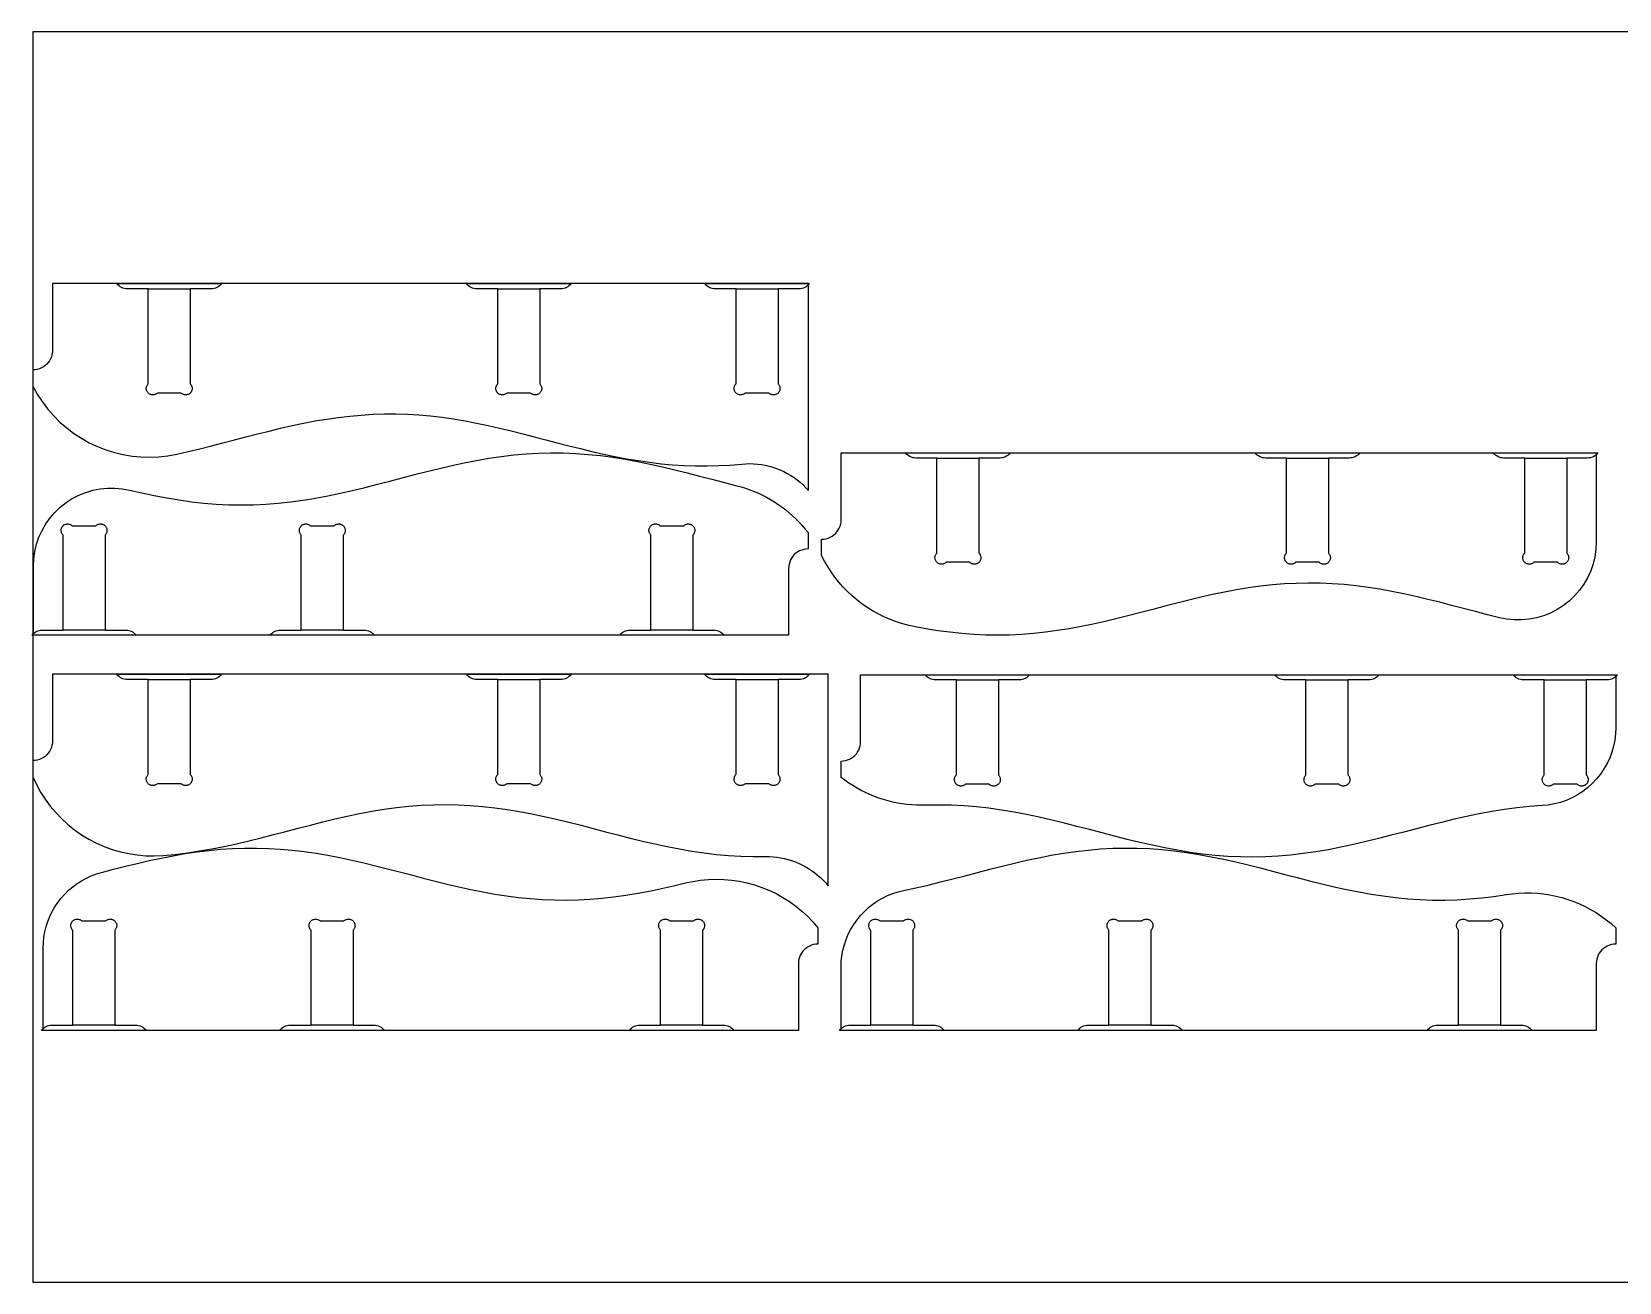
# Model space of a CAD drawing. Header units: inches. Extents: x 0 to 96, y 0 to 48.
# Drawn here: x 0 to 60.9, y 0 to 48 of the extents above; entities that cross this region are included whole.
import ezdxf

# ---------------------------------------------------------------- set-up
doc = ezdxf.new("R2010")
doc.units = ezdxf.units.IN

msp = doc.modelspace()

# ---------------------------------------------------------------- linework, layer by layer
at = {"layer": 'BRACKET_CUT_LINE', "color": 4}
for p, q in [((4.425, 38.132), (6.04, 38.132)), ((17.85, 38.132), (19.465, 38.132)), ((27, 38.132), (28.615, 38.132)), ((34.712, 31.636), (36.327, 31.636)), ((48.137, 31.636), (49.752, 31.636)), ((57.287, 31.636), (58.902, 31.636)), ((2.769, 25.036), (1.154, 25.036)), ((11.919, 25.036), (10.304, 25.036)), ((25.344, 25.036), (23.729, 25.036)), ((4.425, 23.136), (6.04, 23.136)), ((17.85, 23.136), (19.465, 23.136)), ((27, 23.136), (28.615, 23.136)), ((35.461, 23.118), (37.076, 23.118)), ((48.886, 23.118), (50.501, 23.118)), ((58.036, 23.118), (59.651, 23.118)), ((3.143, 9.868), (1.528, 9.868)), ((12.293, 9.868), (10.678, 9.868)), ((25.718, 9.868), (24.103, 9.868)), ((33.786, 9.868), (32.171, 9.868)), ((42.936, 9.868), (41.321, 9.868)), ((56.361, 9.868), (54.746, 9.868))]:
    msp.add_line(p, q, dxfattribs=at)
at = {"layer": 'BRACKET_OUTLINE', "color": 6}
for points in [[(7.24, 38.332), (7.203, 38.288), (7.16, 38.248), (7.114, 38.214), (7.064, 38.185), (7.01, 38.162), (6.955, 38.145), (6.898, 38.135), (6.84, 38.132), (6.04, 38.132), (6.04, 34.486), (6.056, 34.467), (6.071, 34.448), (6.084, 34.427), (6.094, 34.404), (6.102, 34.381), (6.108, 34.358), (6.112, 34.333), (6.113, 34.309), (6.112, 34.284), (6.108, 34.26), (6.102, 34.236), (6.094, 34.213), (6.084, 34.191), (6.071, 34.17), (6.056, 34.15), (6.04, 34.132), (6.022, 34.116), (6.002, 34.101), (5.981, 34.088), (5.959, 34.078), (5.936, 34.07), (5.912, 34.064), (5.888, 34.06), (5.863, 34.059), (5.839, 34.06), (5.814, 34.064), (5.791, 34.07), (5.768, 34.078), (5.745, 34.088), (5.724, 34.101), (5.705, 34.116), (5.686, 34.132), (4.779, 34.132), (4.76, 34.116), (4.741, 34.101), (4.72, 34.088), (4.697, 34.078), (4.674, 34.07), (4.651, 34.064), (4.626, 34.06), (4.602, 34.059), (4.577, 34.06), (4.553, 34.064), (4.529, 34.07), (4.506, 34.078), (4.484, 34.088), (4.463, 34.101), (4.443, 34.116), (4.425, 34.132), (4.409, 34.15), (4.394, 34.17), (4.381, 34.191), (4.371, 34.213), (4.363, 34.236), (4.357, 34.26), (4.353, 34.284), (4.352, 34.309), (4.353, 34.333), (4.357, 34.358), (4.363, 34.381), (4.371, 34.404), (4.381, 34.427), (4.394, 34.448), (4.409, 34.467), (4.425, 34.486), (4.425, 38.132), (3.625, 38.132), (3.567, 38.135), (3.51, 38.145), (3.455, 38.162), (3.401, 38.185), (3.351, 38.214), (3.305, 38.248), (3.262, 38.288), (3.225, 38.332), (7.24, 38.332)], [(20.665, 38.332), (20.628, 38.288), (20.585, 38.248), (20.539, 38.214), (20.489, 38.185), (20.435, 38.162), (20.38, 38.145), (20.323, 38.135), (20.265, 38.132), (19.465, 38.132), (19.465, 34.486), (19.481, 34.467), (19.496, 34.448), (19.509, 34.427), (19.519, 34.404), (19.527, 34.381), (19.533, 34.358), (19.537, 34.333), (19.538, 34.309), (19.537, 34.284), (19.533, 34.26), (19.527, 34.236), (19.519, 34.213), (19.509, 34.191), (19.496, 34.17), (19.481, 34.15), (19.465, 34.132), (19.447, 34.116), (19.427, 34.101), (19.406, 34.088), (19.384, 34.078), (19.361, 34.07), (19.337, 34.064), (19.313, 34.06), (19.288, 34.059), (19.264, 34.06), (19.239, 34.064), (19.216, 34.07), (19.193, 34.078), (19.17, 34.088), (19.149, 34.101), (19.13, 34.116), (19.111, 34.132), (18.204, 34.132), (18.185, 34.116), (18.166, 34.101), (18.145, 34.088), (18.122, 34.078), (18.099, 34.07), (18.076, 34.064), (18.051, 34.06), (18.027, 34.059), (18.002, 34.06), (17.978, 34.064), (17.954, 34.07), (17.931, 34.078), (17.909, 34.088), (17.888, 34.101), (17.868, 34.116), (17.85, 34.132), (17.834, 34.15), (17.819, 34.17), (17.806, 34.191), (17.796, 34.213), (17.788, 34.236), (17.782, 34.26), (17.778, 34.284), (17.777, 34.309), (17.778, 34.333), (17.782, 34.358), (17.788, 34.381), (17.796, 34.404), (17.806, 34.427), (17.819, 34.448), (17.834, 34.467), (17.85, 34.486), (17.85, 38.132), (17.05, 38.132), (16.992, 38.135), (16.935, 38.145), (16.88, 38.162), (16.826, 38.185), (16.776, 38.214), (16.73, 38.248), (16.687, 38.288), (16.65, 38.332), (20.665, 38.332)], [(29.815, 38.332), (29.778, 38.288), (29.735, 38.248), (29.689, 38.214), (29.639, 38.185), (29.585, 38.162), (29.53, 38.145), (29.473, 38.135), (29.415, 38.132), (28.615, 38.132), (28.615, 34.486), (28.631, 34.467), (28.646, 34.448), (28.659, 34.427), (28.669, 34.404), (28.677, 34.381), (28.683, 34.358), (28.687, 34.333), (28.688, 34.309), (28.687, 34.284), (28.683, 34.26), (28.677, 34.236), (28.669, 34.213), (28.659, 34.191), (28.646, 34.17), (28.631, 34.15), (28.615, 34.132), (28.597, 34.116), (28.577, 34.101), (28.556, 34.088), (28.534, 34.078), (28.511, 34.07), (28.487, 34.064), (28.463, 34.06), (28.438, 34.059), (28.414, 34.06), (28.389, 34.064), (28.366, 34.07), (28.343, 34.078), (28.32, 34.088), (28.299, 34.101), (28.28, 34.116), (28.261, 34.132), (27.354, 34.132), (27.335, 34.116), (27.316, 34.101), (27.295, 34.088), (27.272, 34.078), (27.249, 34.07), (27.226, 34.064), (27.201, 34.06), (27.177, 34.059), (27.152, 34.06), (27.128, 34.064), (27.104, 34.07), (27.081, 34.078), (27.059, 34.088), (27.038, 34.101), (27.018, 34.116), (27, 34.132), (26.984, 34.15), (26.969, 34.17), (26.956, 34.191), (26.946, 34.213), (26.938, 34.236), (26.932, 34.26), (26.928, 34.284), (26.927, 34.309), (26.928, 34.333), (26.932, 34.358), (26.938, 34.381), (26.946, 34.404), (26.956, 34.427), (26.969, 34.448), (26.984, 34.467), (27, 34.486), (27, 38.132), (26.2, 38.132), (26.142, 38.135), (26.085, 38.145), (26.03, 38.162), (25.976, 38.185), (25.926, 38.214), (25.88, 38.248), (25.837, 38.288), (25.8, 38.332), (29.815, 38.332)], [(37.527, 31.836), (37.49, 31.792), (37.448, 31.752), (37.401, 31.718), (37.351, 31.689), (37.298, 31.666), (37.242, 31.65), (37.185, 31.64), (37.127, 31.636), (36.327, 31.636), (36.327, 27.99), (36.344, 27.972), (36.359, 27.952), (36.371, 27.931), (36.382, 27.909), (36.39, 27.886), (36.396, 27.862), (36.399, 27.837), (36.401, 27.813), (36.399, 27.788), (36.396, 27.764), (36.39, 27.74), (36.382, 27.717), (36.371, 27.695), (36.359, 27.674), (36.344, 27.654), (36.327, 27.636), (36.309, 27.62), (36.29, 27.605), (36.269, 27.592), (36.246, 27.582), (36.223, 27.574), (36.199, 27.568), (36.175, 27.564), (36.151, 27.563), (36.126, 27.564), (36.102, 27.568), (36.078, 27.574), (36.055, 27.582), (36.033, 27.592), (36.012, 27.605), (35.992, 27.62), (35.974, 27.636), (35.066, 27.636), (35.048, 27.62), (35.028, 27.605), (35.007, 27.592), (34.985, 27.582), (34.962, 27.574), (34.938, 27.568), (34.914, 27.564), (34.889, 27.563), (34.865, 27.564), (34.84, 27.568), (34.817, 27.574), (34.794, 27.582), (34.771, 27.592), (34.75, 27.605), (34.731, 27.62), (34.712, 27.636), (34.696, 27.654), (34.681, 27.674), (34.669, 27.695), (34.658, 27.717), (34.65, 27.74), (34.644, 27.764), (34.64, 27.788), (34.639, 27.813), (34.64, 27.837), (34.644, 27.862), (34.65, 27.886), (34.658, 27.909), (34.669, 27.931), (34.681, 27.952), (34.696, 27.972), (34.712, 27.99), (34.712, 31.636), (33.912, 31.636), (33.855, 31.64), (33.798, 31.65), (33.742, 31.666), (33.689, 31.689), (33.639, 31.718), (33.592, 31.752), (33.55, 31.792), (33.512, 31.836), (37.527, 31.836)], [(50.952, 31.836), (50.915, 31.792), (50.873, 31.752), (50.826, 31.718), (50.776, 31.689), (50.723, 31.666), (50.667, 31.65), (50.61, 31.64), (50.552, 31.636), (49.752, 31.636), (49.752, 27.99), (49.769, 27.972), (49.784, 27.952), (49.796, 27.931), (49.807, 27.909), (49.815, 27.886), (49.821, 27.862), (49.824, 27.837), (49.826, 27.813), (49.824, 27.788), (49.821, 27.764), (49.815, 27.74), (49.807, 27.717), (49.796, 27.695), (49.784, 27.674), (49.769, 27.654), (49.752, 27.636), (49.734, 27.62), (49.715, 27.605), (49.694, 27.592), (49.671, 27.582), (49.648, 27.574), (49.624, 27.568), (49.6, 27.564), (49.576, 27.563), (49.551, 27.564), (49.527, 27.568), (49.503, 27.574), (49.48, 27.582), (49.458, 27.592), (49.437, 27.605), (49.417, 27.62), (49.399, 27.636), (48.491, 27.636), (48.473, 27.62), (48.453, 27.605), (48.432, 27.592), (48.41, 27.582), (48.387, 27.574), (48.363, 27.568), (48.339, 27.564), (48.314, 27.563), (48.29, 27.564), (48.265, 27.568), (48.242, 27.574), (48.219, 27.582), (48.196, 27.592), (48.175, 27.605), (48.156, 27.62), (48.137, 27.636), (48.121, 27.654), (48.106, 27.674), (48.094, 27.695), (48.083, 27.717), (48.075, 27.74), (48.069, 27.764), (48.065, 27.788), (48.064, 27.813), (48.065, 27.837), (48.069, 27.862), (48.075, 27.886), (48.083, 27.909), (48.094, 27.931), (48.106, 27.952), (48.121, 27.972), (48.137, 27.99), (48.137, 31.636), (47.337, 31.636), (47.28, 31.64), (47.223, 31.65), (47.167, 31.666), (47.114, 31.689), (47.064, 31.718), (47.017, 31.752), (46.975, 31.792), (46.937, 31.836), (50.952, 31.836)], [(60.102, 31.836), (60.065, 31.792), (60.023, 31.752), (59.976, 31.718), (59.926, 31.689), (59.873, 31.666), (59.817, 31.65), (59.76, 31.64), (59.702, 31.636), (58.902, 31.636), (58.902, 27.99), (58.919, 27.972), (58.934, 27.952), (58.946, 27.931), (58.957, 27.909), (58.965, 27.886), (58.971, 27.862), (58.974, 27.837), (58.976, 27.813), (58.974, 27.788), (58.971, 27.764), (58.965, 27.74), (58.957, 27.717), (58.946, 27.695), (58.934, 27.674), (58.919, 27.654), (58.902, 27.636), (58.884, 27.62), (58.865, 27.605), (58.844, 27.592), (58.821, 27.582), (58.798, 27.574), (58.774, 27.568), (58.75, 27.564), (58.726, 27.563), (58.701, 27.564), (58.677, 27.568), (58.653, 27.574), (58.63, 27.582), (58.608, 27.592), (58.587, 27.605), (58.567, 27.62), (58.549, 27.636), (57.641, 27.636), (57.623, 27.62), (57.603, 27.605), (57.582, 27.592), (57.56, 27.582), (57.537, 27.574), (57.513, 27.568), (57.489, 27.564), (57.464, 27.563), (57.44, 27.564), (57.415, 27.568), (57.392, 27.574), (57.369, 27.582), (57.346, 27.592), (57.325, 27.605), (57.306, 27.62), (57.287, 27.636), (57.271, 27.654), (57.256, 27.674), (57.244, 27.695), (57.233, 27.717), (57.225, 27.74), (57.219, 27.764), (57.215, 27.788), (57.214, 27.813), (57.215, 27.837), (57.219, 27.862), (57.225, 27.886), (57.233, 27.909), (57.244, 27.931), (57.256, 27.952), (57.271, 27.972), (57.287, 27.99), (57.287, 31.636), (56.487, 31.636), (56.43, 31.64), (56.373, 31.65), (56.317, 31.666), (56.264, 31.689), (56.214, 31.718), (56.167, 31.752), (56.125, 31.792), (56.087, 31.836), (60.102, 31.836)], [(-0.046, 24.836), (-0.009, 24.88), (0.033, 24.92), (0.08, 24.955), (0.13, 24.983), (0.183, 25.006), (0.239, 25.023), (0.296, 25.033), (0.354, 25.036), (1.154, 25.036), (1.154, 28.683), (1.137, 28.701), (1.123, 28.721), (1.11, 28.742), (1.1, 28.764), (1.091, 28.787), (1.085, 28.811), (1.082, 28.835), (1.08, 28.859), (1.082, 28.884), (1.085, 28.908), (1.091, 28.932), (1.1, 28.955), (1.11, 28.977), (1.123, 28.998), (1.137, 29.018), (1.154, 29.036), (1.172, 29.053), (1.192, 29.067), (1.213, 29.08), (1.235, 29.09), (1.258, 29.099), (1.282, 29.105), (1.306, 29.108), (1.33, 29.109), (1.355, 29.108), (1.379, 29.105), (1.403, 29.099), (1.426, 29.09), (1.448, 29.08), (1.469, 29.067), (1.489, 29.053), (1.507, 29.036), (2.415, 29.036), (2.433, 29.053), (2.453, 29.067), (2.474, 29.08), (2.496, 29.09), (2.519, 29.099), (2.543, 29.105), (2.567, 29.108), (2.592, 29.109), (2.616, 29.108), (2.641, 29.105), (2.665, 29.099), (2.688, 29.09), (2.71, 29.08), (2.731, 29.067), (2.751, 29.053), (2.769, 29.036), (2.785, 29.018), (2.8, 28.998), (2.812, 28.977), (2.823, 28.955), (2.831, 28.932), (2.837, 28.908), (2.841, 28.884), (2.842, 28.859), (2.841, 28.835), (2.837, 28.811), (2.831, 28.787), (2.823, 28.764), (2.812, 28.742), (2.8, 28.721), (2.785, 28.701), (2.769, 28.683), (2.769, 25.036), (3.569, 25.036), (3.627, 25.033), (3.684, 25.023), (3.739, 25.006), (3.792, 24.983), (3.843, 24.955), (3.889, 24.92), (3.931, 24.88), (3.969, 24.836), (-0.046, 24.836)], [(9.104, 24.836), (9.141, 24.88), (9.183, 24.92), (9.23, 24.955), (9.28, 24.983), (9.333, 25.006), (9.389, 25.023), (9.446, 25.033), (9.504, 25.036), (10.304, 25.036), (10.304, 28.683), (10.287, 28.701), (10.273, 28.721), (10.26, 28.742), (10.25, 28.764), (10.241, 28.787), (10.235, 28.811), (10.232, 28.835), (10.23, 28.859), (10.232, 28.884), (10.235, 28.908), (10.241, 28.932), (10.25, 28.955), (10.26, 28.977), (10.273, 28.998), (10.287, 29.018), (10.304, 29.036), (10.322, 29.053), (10.342, 29.067), (10.363, 29.08), (10.385, 29.09), (10.408, 29.099), (10.432, 29.105), (10.456, 29.108), (10.48, 29.109), (10.505, 29.108), (10.529, 29.105), (10.553, 29.099), (10.576, 29.09), (10.598, 29.08), (10.619, 29.067), (10.639, 29.053), (10.657, 29.036), (11.565, 29.036), (11.583, 29.053), (11.603, 29.067), (11.624, 29.08), (11.646, 29.09), (11.669, 29.099), (11.693, 29.105), (11.717, 29.108), (11.742, 29.109), (11.766, 29.108), (11.791, 29.105), (11.815, 29.099), (11.838, 29.09), (11.86, 29.08), (11.881, 29.067), (11.901, 29.053), (11.919, 29.036), (11.935, 29.018), (11.95, 28.998), (11.962, 28.977), (11.973, 28.955), (11.981, 28.932), (11.987, 28.908), (11.991, 28.884), (11.992, 28.859), (11.991, 28.835), (11.987, 28.811), (11.981, 28.787), (11.973, 28.764), (11.962, 28.742), (11.95, 28.721), (11.935, 28.701), (11.919, 28.683), (11.919, 25.036), (12.719, 25.036), (12.777, 25.033), (12.834, 25.023), (12.889, 25.006), (12.942, 24.983), (12.993, 24.955), (13.039, 24.92), (13.081, 24.88), (13.119, 24.836), (9.104, 24.836)], [(22.529, 24.836), (22.566, 24.88), (22.608, 24.92), (22.655, 24.955), (22.705, 24.983), (22.758, 25.006), (22.814, 25.023), (22.871, 25.033), (22.929, 25.036), (23.729, 25.036), (23.729, 28.683), (23.712, 28.701), (23.698, 28.721), (23.685, 28.742), (23.675, 28.764), (23.666, 28.787), (23.66, 28.811), (23.657, 28.835), (23.655, 28.859), (23.657, 28.884), (23.66, 28.908), (23.666, 28.932), (23.675, 28.955), (23.685, 28.977), (23.698, 28.998), (23.712, 29.018), (23.729, 29.036), (23.747, 29.053), (23.767, 29.067), (23.788, 29.08), (23.81, 29.09), (23.833, 29.099), (23.857, 29.105), (23.881, 29.108), (23.905, 29.109), (23.93, 29.108), (23.954, 29.105), (23.978, 29.099), (24.001, 29.09), (24.023, 29.08), (24.044, 29.067), (24.064, 29.053), (24.082, 29.036), (24.99, 29.036), (25.008, 29.053), (25.028, 29.067), (25.049, 29.08), (25.071, 29.09), (25.094, 29.099), (25.118, 29.105), (25.142, 29.108), (25.167, 29.109), (25.191, 29.108), (25.216, 29.105), (25.24, 29.099), (25.263, 29.09), (25.285, 29.08), (25.306, 29.067), (25.326, 29.053), (25.344, 29.036), (25.36, 29.018), (25.375, 28.998), (25.387, 28.977), (25.398, 28.955), (25.406, 28.932), (25.412, 28.908), (25.416, 28.884), (25.417, 28.859), (25.416, 28.835), (25.412, 28.811), (25.406, 28.787), (25.398, 28.764), (25.387, 28.742), (25.375, 28.721), (25.36, 28.701), (25.344, 28.683), (25.344, 25.036), (26.144, 25.036), (26.202, 25.033), (26.259, 25.023), (26.314, 25.006), (26.367, 24.983), (26.418, 24.955), (26.464, 24.92), (26.506, 24.88), (26.544, 24.836), (22.529, 24.836)], [(7.24, 23.336), (7.203, 23.292), (7.16, 23.252), (7.114, 23.218), (7.064, 23.189), (7.01, 23.166), (6.955, 23.15), (6.898, 23.14), (6.84, 23.136), (6.04, 23.136), (6.04, 19.49), (6.056, 19.472), (6.071, 19.452), (6.084, 19.431), (6.094, 19.409), (6.102, 19.386), (6.108, 19.362), (6.112, 19.337), (6.113, 19.313), (6.112, 19.288), (6.108, 19.264), (6.102, 19.24), (6.094, 19.217), (6.084, 19.195), (6.071, 19.174), (6.056, 19.154), (6.04, 19.136), (6.022, 19.12), (6.002, 19.105), (5.981, 19.092), (5.959, 19.082), (5.936, 19.074), (5.912, 19.068), (5.888, 19.064), (5.863, 19.063), (5.839, 19.064), (5.814, 19.068), (5.791, 19.074), (5.768, 19.082), (5.745, 19.092), (5.724, 19.105), (5.705, 19.12), (5.686, 19.136), (4.779, 19.136), (4.76, 19.12), (4.741, 19.105), (4.72, 19.092), (4.697, 19.082), (4.674, 19.074), (4.651, 19.068), (4.626, 19.064), (4.602, 19.063), (4.577, 19.064), (4.553, 19.068), (4.529, 19.074), (4.506, 19.082), (4.484, 19.092), (4.463, 19.105), (4.443, 19.12), (4.425, 19.136), (4.409, 19.154), (4.394, 19.174), (4.381, 19.195), (4.371, 19.217), (4.363, 19.24), (4.357, 19.264), (4.353, 19.288), (4.352, 19.313), (4.353, 19.337), (4.357, 19.362), (4.363, 19.386), (4.371, 19.409), (4.381, 19.431), (4.394, 19.452), (4.409, 19.472), (4.425, 19.49), (4.425, 23.136), (3.625, 23.136), (3.567, 23.14), (3.51, 23.15), (3.455, 23.166), (3.401, 23.189), (3.351, 23.218), (3.305, 23.252), (3.262, 23.292), (3.225, 23.336), (7.24, 23.336)], [(20.665, 23.336), (20.628, 23.292), (20.585, 23.252), (20.539, 23.218), (20.489, 23.189), (20.435, 23.166), (20.38, 23.15), (20.323, 23.14), (20.265, 23.136), (19.465, 23.136), (19.465, 19.49), (19.481, 19.472), (19.496, 19.452), (19.509, 19.431), (19.519, 19.409), (19.527, 19.386), (19.533, 19.362), (19.537, 19.337), (19.538, 19.313), (19.537, 19.288), (19.533, 19.264), (19.527, 19.24), (19.519, 19.217), (19.509, 19.195), (19.496, 19.174), (19.481, 19.154), (19.465, 19.136), (19.447, 19.12), (19.427, 19.105), (19.406, 19.092), (19.384, 19.082), (19.361, 19.074), (19.337, 19.068), (19.313, 19.064), (19.288, 19.063), (19.264, 19.064), (19.239, 19.068), (19.216, 19.074), (19.193, 19.082), (19.17, 19.092), (19.149, 19.105), (19.13, 19.12), (19.111, 19.136), (18.204, 19.136), (18.185, 19.12), (18.166, 19.105), (18.145, 19.092), (18.122, 19.082), (18.099, 19.074), (18.076, 19.068), (18.051, 19.064), (18.027, 19.063), (18.002, 19.064), (17.978, 19.068), (17.954, 19.074), (17.931, 19.082), (17.909, 19.092), (17.888, 19.105), (17.868, 19.12), (17.85, 19.136), (17.834, 19.154), (17.819, 19.174), (17.806, 19.195), (17.796, 19.217), (17.788, 19.24), (17.782, 19.264), (17.778, 19.288), (17.777, 19.313), (17.778, 19.337), (17.782, 19.362), (17.788, 19.386), (17.796, 19.409), (17.806, 19.431), (17.819, 19.452), (17.834, 19.472), (17.85, 19.49), (17.85, 23.136), (17.05, 23.136), (16.992, 23.14), (16.935, 23.15), (16.88, 23.166), (16.826, 23.189), (16.776, 23.218), (16.73, 23.252), (16.687, 23.292), (16.65, 23.336), (20.665, 23.336)], [(29.815, 23.336), (29.778, 23.292), (29.735, 23.252), (29.689, 23.218), (29.639, 23.189), (29.585, 23.166), (29.53, 23.15), (29.473, 23.14), (29.415, 23.136), (28.615, 23.136), (28.615, 19.49), (28.631, 19.472), (28.646, 19.452), (28.659, 19.431), (28.669, 19.409), (28.677, 19.386), (28.683, 19.362), (28.687, 19.337), (28.688, 19.313), (28.687, 19.288), (28.683, 19.264), (28.677, 19.24), (28.669, 19.217), (28.659, 19.195), (28.646, 19.174), (28.631, 19.154), (28.615, 19.136), (28.597, 19.12), (28.577, 19.105), (28.556, 19.092), (28.534, 19.082), (28.511, 19.074), (28.487, 19.068), (28.463, 19.064), (28.438, 19.063), (28.414, 19.064), (28.389, 19.068), (28.366, 19.074), (28.343, 19.082), (28.32, 19.092), (28.299, 19.105), (28.28, 19.12), (28.261, 19.136), (27.354, 19.136), (27.335, 19.12), (27.316, 19.105), (27.295, 19.092), (27.272, 19.082), (27.249, 19.074), (27.226, 19.068), (27.201, 19.064), (27.177, 19.063), (27.152, 19.064), (27.128, 19.068), (27.104, 19.074), (27.081, 19.082), (27.059, 19.092), (27.038, 19.105), (27.018, 19.12), (27, 19.136), (26.984, 19.154), (26.969, 19.174), (26.956, 19.195), (26.946, 19.217), (26.938, 19.24), (26.932, 19.264), (26.928, 19.288), (26.927, 19.313), (26.928, 19.337), (26.932, 19.362), (26.938, 19.386), (26.946, 19.409), (26.956, 19.431), (26.969, 19.452), (26.984, 19.472), (27, 19.49), (27, 23.136), (26.2, 23.136), (26.142, 23.14), (26.085, 23.15), (26.03, 23.166), (25.976, 23.189), (25.926, 23.218), (25.88, 23.252), (25.837, 23.292), (25.8, 23.336), (29.815, 23.336)], [(38.276, 23.318), (38.238, 23.273), (38.196, 23.234), (38.15, 23.199), (38.099, 23.17), (38.046, 23.147), (37.991, 23.131), (37.934, 23.121), (37.876, 23.118), (37.076, 23.118), (37.076, 19.471), (37.092, 19.453), (37.107, 19.433), (37.119, 19.412), (37.13, 19.39), (37.138, 19.367), (37.144, 19.343), (37.148, 19.319), (37.149, 19.294), (37.148, 19.27), (37.144, 19.246), (37.138, 19.222), (37.13, 19.199), (37.119, 19.176), (37.107, 19.155), (37.092, 19.136), (37.076, 19.118), (37.058, 19.101), (37.038, 19.086), (37.017, 19.074), (36.995, 19.063), (36.972, 19.055), (36.948, 19.049), (36.923, 19.045), (36.899, 19.044), (36.874, 19.045), (36.85, 19.049), (36.826, 19.055), (36.803, 19.063), (36.781, 19.074), (36.76, 19.086), (36.74, 19.101), (36.722, 19.118), (35.814, 19.118), (35.796, 19.101), (35.776, 19.086), (35.755, 19.074), (35.733, 19.063), (35.71, 19.055), (35.686, 19.049), (35.662, 19.045), (35.637, 19.044), (35.613, 19.045), (35.589, 19.049), (35.565, 19.055), (35.542, 19.063), (35.52, 19.074), (35.499, 19.086), (35.479, 19.101), (35.461, 19.118), (35.444, 19.136), (35.43, 19.155), (35.417, 19.176), (35.407, 19.199), (35.398, 19.222), (35.392, 19.246), (35.389, 19.27), (35.387, 19.294), (35.389, 19.319), (35.392, 19.343), (35.398, 19.367), (35.407, 19.39), (35.417, 19.412), (35.43, 19.433), (35.444, 19.453), (35.461, 19.471), (35.461, 23.118), (34.661, 23.118), (34.603, 23.121), (34.546, 23.131), (34.49, 23.147), (34.437, 23.17), (34.387, 23.199), (34.34, 23.234), (34.298, 23.273), (34.261, 23.318), (38.276, 23.318)], [(51.701, 23.318), (51.663, 23.273), (51.621, 23.234), (51.575, 23.199), (51.524, 23.17), (51.471, 23.147), (51.416, 23.131), (51.359, 23.121), (51.301, 23.118), (50.501, 23.118), (50.501, 19.471), (50.517, 19.453), (50.532, 19.433), (50.544, 19.412), (50.555, 19.39), (50.563, 19.367), (50.569, 19.343), (50.573, 19.319), (50.574, 19.294), (50.573, 19.27), (50.569, 19.246), (50.563, 19.222), (50.555, 19.199), (50.544, 19.176), (50.532, 19.155), (50.517, 19.136), (50.501, 19.118), (50.483, 19.101), (50.463, 19.086), (50.442, 19.074), (50.42, 19.063), (50.397, 19.055), (50.373, 19.049), (50.348, 19.045), (50.324, 19.044), (50.299, 19.045), (50.275, 19.049), (50.251, 19.055), (50.228, 19.063), (50.206, 19.074), (50.185, 19.086), (50.165, 19.101), (50.147, 19.118), (49.239, 19.118), (49.221, 19.101), (49.201, 19.086), (49.18, 19.074), (49.158, 19.063), (49.135, 19.055), (49.111, 19.049), (49.087, 19.045), (49.062, 19.044), (49.038, 19.045), (49.014, 19.049), (48.99, 19.055), (48.967, 19.063), (48.945, 19.074), (48.924, 19.086), (48.904, 19.101), (48.886, 19.118), (48.869, 19.136), (48.855, 19.155), (48.842, 19.176), (48.832, 19.199), (48.823, 19.222), (48.817, 19.246), (48.814, 19.27), (48.812, 19.294), (48.814, 19.319), (48.817, 19.343), (48.823, 19.367), (48.832, 19.39), (48.842, 19.412), (48.855, 19.433), (48.869, 19.453), (48.886, 19.471), (48.886, 23.118), (48.086, 23.118), (48.028, 23.121), (47.971, 23.131), (47.915, 23.147), (47.862, 23.17), (47.812, 23.199), (47.765, 23.234), (47.723, 23.273), (47.686, 23.318), (51.701, 23.318)], [(60.851, 23.318), (60.813, 23.273), (60.771, 23.234), (60.725, 23.199), (60.674, 23.17), (60.621, 23.147), (60.566, 23.131), (60.509, 23.121), (60.451, 23.118), (59.651, 23.118), (59.651, 19.471), (59.667, 19.453), (59.682, 19.433), (59.694, 19.412), (59.705, 19.39), (59.713, 19.367), (59.719, 19.343), (59.723, 19.319), (59.724, 19.294), (59.723, 19.27), (59.719, 19.246), (59.713, 19.222), (59.705, 19.199), (59.694, 19.176), (59.682, 19.155), (59.667, 19.136), (59.651, 19.118), (59.633, 19.101), (59.613, 19.086), (59.592, 19.074), (59.57, 19.063), (59.547, 19.055), (59.523, 19.049), (59.498, 19.045), (59.474, 19.044), (59.449, 19.045), (59.425, 19.049), (59.401, 19.055), (59.378, 19.063), (59.356, 19.074), (59.335, 19.086), (59.315, 19.101), (59.297, 19.118), (58.389, 19.118), (58.371, 19.101), (58.351, 19.086), (58.33, 19.074), (58.308, 19.063), (58.285, 19.055), (58.261, 19.049), (58.237, 19.045), (58.212, 19.044), (58.188, 19.045), (58.164, 19.049), (58.14, 19.055), (58.117, 19.063), (58.095, 19.074), (58.074, 19.086), (58.054, 19.101), (58.036, 19.118), (58.019, 19.136), (58.005, 19.155), (57.992, 19.176), (57.982, 19.199), (57.973, 19.222), (57.967, 19.246), (57.964, 19.27), (57.962, 19.294), (57.964, 19.319), (57.967, 19.343), (57.973, 19.367), (57.982, 19.39), (57.992, 19.412), (58.005, 19.433), (58.019, 19.453), (58.036, 19.471), (58.036, 23.118), (57.236, 23.118), (57.178, 23.121), (57.121, 23.131), (57.065, 23.147), (57.012, 23.17), (56.962, 23.199), (56.915, 23.234), (56.873, 23.273), (56.836, 23.318), (60.851, 23.318)], [(0.328, 9.668), (0.365, 9.712), (0.407, 9.752), (0.454, 9.786), (0.504, 9.815), (0.557, 9.838), (0.613, 9.855), (0.67, 9.865), (0.728, 9.868), (1.528, 9.868), (1.528, 13.514), (1.511, 13.533), (1.497, 13.552), (1.484, 13.573), (1.474, 13.596), (1.465, 13.619), (1.459, 13.642), (1.456, 13.667), (1.455, 13.691), (1.456, 13.716), (1.459, 13.74), (1.465, 13.764), (1.474, 13.787), (1.484, 13.809), (1.497, 13.83), (1.511, 13.85), (1.528, 13.868), (1.546, 13.884), (1.566, 13.899), (1.587, 13.912), (1.609, 13.922), (1.632, 13.93), (1.656, 13.936), (1.68, 13.94), (1.705, 13.941), (1.729, 13.94), (1.753, 13.936), (1.777, 13.93), (1.8, 13.922), (1.822, 13.912), (1.844, 13.899), (1.863, 13.884), (1.881, 13.868), (2.789, 13.868), (2.807, 13.884), (2.827, 13.899), (2.848, 13.912), (2.87, 13.922), (2.894, 13.93), (2.917, 13.936), (2.942, 13.94), (2.966, 13.941), (2.991, 13.94), (3.015, 13.936), (3.039, 13.93), (3.062, 13.922), (3.084, 13.912), (3.105, 13.899), (3.125, 13.884), (3.143, 13.868), (3.159, 13.85), (3.174, 13.83), (3.187, 13.809), (3.197, 13.787), (3.205, 13.764), (3.211, 13.74), (3.215, 13.716), (3.216, 13.691), (3.215, 13.667), (3.211, 13.642), (3.205, 13.619), (3.197, 13.596), (3.187, 13.573), (3.174, 13.552), (3.159, 13.533), (3.143, 13.514), (3.143, 9.868), (3.943, 9.868), (4.001, 9.865), (4.058, 9.855), (4.113, 9.838), (4.166, 9.815), (4.217, 9.786), (4.263, 9.752), (4.305, 9.712), (4.343, 9.668), (0.328, 9.668)], [(9.478, 9.668), (9.515, 9.712), (9.557, 9.752), (9.604, 9.786), (9.654, 9.815), (9.707, 9.838), (9.763, 9.855), (9.82, 9.865), (9.878, 9.868), (10.678, 9.868), (10.678, 13.514), (10.661, 13.533), (10.647, 13.552), (10.634, 13.573), (10.624, 13.596), (10.615, 13.619), (10.609, 13.642), (10.606, 13.667), (10.605, 13.691), (10.606, 13.716), (10.609, 13.74), (10.615, 13.764), (10.624, 13.787), (10.634, 13.809), (10.647, 13.83), (10.661, 13.85), (10.678, 13.868), (10.696, 13.884), (10.716, 13.899), (10.737, 13.912), (10.759, 13.922), (10.782, 13.93), (10.806, 13.936), (10.83, 13.94), (10.855, 13.941), (10.879, 13.94), (10.903, 13.936), (10.927, 13.93), (10.95, 13.922), (10.972, 13.912), (10.994, 13.899), (11.013, 13.884), (11.031, 13.868), (11.939, 13.868), (11.957, 13.884), (11.977, 13.899), (11.998, 13.912), (12.02, 13.922), (12.044, 13.93), (12.067, 13.936), (12.092, 13.94), (12.116, 13.941), (12.141, 13.94), (12.165, 13.936), (12.189, 13.93), (12.212, 13.922), (12.234, 13.912), (12.255, 13.899), (12.275, 13.884), (12.293, 13.868), (12.309, 13.85), (12.324, 13.83), (12.337, 13.809), (12.347, 13.787), (12.355, 13.764), (12.361, 13.74), (12.365, 13.716), (12.366, 13.691), (12.365, 13.667), (12.361, 13.642), (12.355, 13.619), (12.347, 13.596), (12.337, 13.573), (12.324, 13.552), (12.309, 13.533), (12.293, 13.514), (12.293, 9.868), (13.093, 9.868), (13.151, 9.865), (13.208, 9.855), (13.263, 9.838), (13.316, 9.815), (13.367, 9.786), (13.413, 9.752), (13.455, 9.712), (13.493, 9.668), (9.478, 9.668)], [(22.903, 9.668), (22.94, 9.712), (22.982, 9.752), (23.029, 9.786), (23.079, 9.815), (23.132, 9.838), (23.188, 9.855), (23.245, 9.865), (23.303, 9.868), (24.103, 9.868), (24.103, 13.514), (24.086, 13.533), (24.072, 13.552), (24.059, 13.573), (24.049, 13.596), (24.04, 13.619), (24.034, 13.642), (24.031, 13.667), (24.03, 13.691), (24.031, 13.716), (24.034, 13.74), (24.04, 13.764), (24.049, 13.787), (24.059, 13.809), (24.072, 13.83), (24.086, 13.85), (24.103, 13.868), (24.121, 13.884), (24.141, 13.899), (24.162, 13.912), (24.184, 13.922), (24.207, 13.93), (24.231, 13.936), (24.255, 13.94), (24.28, 13.941), (24.304, 13.94), (24.328, 13.936), (24.352, 13.93), (24.375, 13.922), (24.397, 13.912), (24.419, 13.899), (24.438, 13.884), (24.456, 13.868), (25.364, 13.868), (25.382, 13.884), (25.402, 13.899), (25.423, 13.912), (25.445, 13.922), (25.469, 13.93), (25.492, 13.936), (25.517, 13.94), (25.541, 13.941), (25.566, 13.94), (25.59, 13.936), (25.614, 13.93), (25.637, 13.922), (25.659, 13.912), (25.68, 13.899), (25.7, 13.884), (25.718, 13.868), (25.734, 13.85), (25.749, 13.83), (25.762, 13.809), (25.772, 13.787), (25.78, 13.764), (25.786, 13.74), (25.79, 13.716), (25.791, 13.691), (25.79, 13.667), (25.786, 13.642), (25.78, 13.619), (25.772, 13.596), (25.762, 13.573), (25.749, 13.552), (25.734, 13.533), (25.718, 13.514), (25.718, 9.868), (26.518, 9.868), (26.576, 9.865), (26.633, 9.855), (26.688, 9.838), (26.741, 9.815), (26.792, 9.786), (26.838, 9.752), (26.88, 9.712), (26.918, 9.668), (22.903, 9.668)], [(30.971, 9.668), (31.008, 9.712), (31.05, 9.752), (31.097, 9.786), (31.147, 9.815), (31.2, 9.838), (31.256, 9.855), (31.313, 9.865), (31.371, 9.868), (32.171, 9.868), (32.171, 13.514), (32.154, 13.533), (32.14, 13.552), (32.127, 13.573), (32.117, 13.596), (32.108, 13.619), (32.102, 13.642), (32.099, 13.667), (32.097, 13.691), (32.099, 13.716), (32.102, 13.74), (32.108, 13.764), (32.117, 13.787), (32.127, 13.809), (32.14, 13.83), (32.154, 13.85), (32.171, 13.868), (32.189, 13.884), (32.209, 13.899), (32.23, 13.912), (32.252, 13.922), (32.275, 13.93), (32.299, 13.936), (32.323, 13.94), (32.347, 13.941), (32.372, 13.94), (32.396, 13.936), (32.42, 13.93), (32.443, 13.922), (32.465, 13.912), (32.486, 13.899), (32.506, 13.884), (32.524, 13.868), (33.432, 13.868), (33.45, 13.884), (33.47, 13.899), (33.491, 13.912), (33.513, 13.922), (33.536, 13.93), (33.56, 13.936), (33.584, 13.94), (33.609, 13.941), (33.633, 13.94), (33.658, 13.936), (33.682, 13.93), (33.705, 13.922), (33.727, 13.912), (33.748, 13.899), (33.768, 13.884), (33.786, 13.868), (33.802, 13.85), (33.817, 13.83), (33.829, 13.809), (33.84, 13.787), (33.848, 13.764), (33.854, 13.74), (33.858, 13.716), (33.859, 13.691), (33.858, 13.667), (33.854, 13.642), (33.848, 13.619), (33.84, 13.596), (33.829, 13.573), (33.817, 13.552), (33.802, 13.533), (33.786, 13.514), (33.786, 9.868), (34.586, 9.868), (34.644, 9.865), (34.701, 9.855), (34.756, 9.838), (34.809, 9.815), (34.86, 9.786), (34.906, 9.752), (34.948, 9.712), (34.986, 9.668), (30.971, 9.668)], [(40.121, 9.668), (40.158, 9.712), (40.2, 9.752), (40.247, 9.786), (40.297, 9.815), (40.35, 9.838), (40.406, 9.855), (40.463, 9.865), (40.521, 9.868), (41.321, 9.868), (41.321, 13.514), (41.304, 13.533), (41.29, 13.552), (41.277, 13.573), (41.267, 13.596), (41.258, 13.619), (41.252, 13.642), (41.249, 13.667), (41.247, 13.691), (41.249, 13.716), (41.252, 13.74), (41.258, 13.764), (41.267, 13.787), (41.277, 13.809), (41.29, 13.83), (41.304, 13.85), (41.321, 13.868), (41.339, 13.884), (41.359, 13.899), (41.38, 13.912), (41.402, 13.922), (41.425, 13.93), (41.449, 13.936), (41.473, 13.94), (41.497, 13.941), (41.522, 13.94), (41.546, 13.936), (41.57, 13.93), (41.593, 13.922), (41.615, 13.912), (41.636, 13.899), (41.656, 13.884), (41.674, 13.868), (42.582, 13.868), (42.6, 13.884), (42.62, 13.899), (42.641, 13.912), (42.663, 13.922), (42.686, 13.93), (42.71, 13.936), (42.734, 13.94), (42.759, 13.941), (42.783, 13.94), (42.808, 13.936), (42.832, 13.93), (42.855, 13.922), (42.877, 13.912), (42.898, 13.899), (42.918, 13.884), (42.936, 13.868), (42.952, 13.85), (42.967, 13.83), (42.979, 13.809), (42.99, 13.787), (42.998, 13.764), (43.004, 13.74), (43.008, 13.716), (43.009, 13.691), (43.008, 13.667), (43.004, 13.642), (42.998, 13.619), (42.99, 13.596), (42.979, 13.573), (42.967, 13.552), (42.952, 13.533), (42.936, 13.514), (42.936, 9.868), (43.736, 9.868), (43.794, 9.865), (43.851, 9.855), (43.906, 9.838), (43.959, 9.815), (44.01, 9.786), (44.056, 9.752), (44.098, 9.712), (44.136, 9.668), (40.121, 9.668)], [(53.546, 9.668), (53.583, 9.712), (53.625, 9.752), (53.672, 9.786), (53.722, 9.815), (53.775, 9.838), (53.831, 9.855), (53.888, 9.865), (53.946, 9.868), (54.746, 9.868), (54.746, 13.514), (54.729, 13.533), (54.715, 13.552), (54.702, 13.573), (54.692, 13.596), (54.683, 13.619), (54.677, 13.642), (54.674, 13.667), (54.672, 13.691), (54.674, 13.716), (54.677, 13.74), (54.683, 13.764), (54.692, 13.787), (54.702, 13.809), (54.715, 13.83), (54.729, 13.85), (54.746, 13.868), (54.764, 13.884), (54.784, 13.899), (54.805, 13.912), (54.827, 13.922), (54.85, 13.93), (54.874, 13.936), (54.898, 13.94), (54.922, 13.941), (54.947, 13.94), (54.971, 13.936), (54.995, 13.93), (55.018, 13.922), (55.04, 13.912), (55.061, 13.899), (55.081, 13.884), (55.099, 13.868), (56.007, 13.868), (56.025, 13.884), (56.045, 13.899), (56.066, 13.912), (56.088, 13.922), (56.111, 13.93), (56.135, 13.936), (56.159, 13.94), (56.184, 13.941), (56.208, 13.94), (56.233, 13.936), (56.257, 13.93), (56.28, 13.922), (56.302, 13.912), (56.323, 13.899), (56.343, 13.884), (56.361, 13.868), (56.377, 13.85), (56.392, 13.83), (56.404, 13.809), (56.415, 13.787), (56.423, 13.764), (56.429, 13.74), (56.433, 13.716), (56.434, 13.691), (56.433, 13.667), (56.429, 13.642), (56.423, 13.619), (56.415, 13.596), (56.404, 13.573), (56.392, 13.552), (56.377, 13.533), (56.361, 13.514), (56.361, 9.868), (57.161, 9.868), (57.219, 9.865), (57.276, 9.855), (57.331, 9.838), (57.384, 9.815), (57.435, 9.786), (57.481, 9.752), (57.523, 9.712), (57.561, 9.668), (53.546, 9.668)]]:
    msp.add_lwpolyline(points, close=True, dxfattribs=at)
at = {"layer": 'PLYWOOD_BOUNDARY', "color": 7}
msp.add_lwpolyline([(0, 0), (96, 0), (96, 48), (0, 48), (0, 0)], dxfattribs=at)
at = {"layer": 'SHELF_R', "color": 3}
for points in [[(0.75, 38.332), (0.75, 35.77), (0.75, 35.77), (0.745, 35.686), (0.731, 35.603), (0.708, 35.522), (0.676, 35.444), (0.635, 35.371), (0.586, 35.302), (0.53, 35.239), (0.468, 35.183), (0.399, 35.134), (0.325, 35.094), (0.248, 35.062), (0.167, 35.038), (0.084, 35.024), (0, 35.02), (0, 34.395), (0, 34.395), (0.168, 34.092), (0.356, 33.802), (0.564, 33.526), (0.791, 33.265), (1.035, 33.02), (1.295, 32.793), (1.571, 32.584), (1.86, 32.394), (2.162, 32.225), (2.475, 32.078), (2.797, 31.952), (3.127, 31.849), (3.463, 31.769), (3.804, 31.712), (4.149, 31.679), (4.494, 31.67), (4.84, 31.685), (5.183, 31.724), (5.523, 31.786), (5.523, 31.786), (5.966, 31.887), (6.409, 31.993), (6.852, 32.104), (7.295, 32.219), (7.738, 32.334), (8.18, 32.45), (8.623, 32.564), (9.066, 32.675), (9.509, 32.781), (9.952, 32.882), (10.394, 32.975), (10.837, 33.059), (11.28, 33.133), (11.723, 33.197), (12.166, 33.249), (12.609, 33.289), (13.051, 33.316), (13.494, 33.33), (13.937, 33.331), (14.38, 33.318), (14.823, 33.291), (15.265, 33.252), (15.708, 33.201), (16.151, 33.138), (16.594, 33.064), (17.037, 32.98), (17.48, 32.888), (17.922, 32.788), (18.365, 32.682), (18.808, 32.571), (19.251, 32.457), (19.694, 32.341), (20.136, 32.226), (20.579, 32.111), (21.022, 32), (21.465, 31.893), (21.908, 31.792), (22.351, 31.698), (22.793, 31.613), (23.236, 31.538), (23.679, 31.473), (24.122, 31.419), (24.565, 31.378), (25.007, 31.35), (25.45, 31.335), (25.893, 31.333), (26.336, 31.345), (26.779, 31.37), (27.222, 31.407), (27.222, 31.407), (27.372, 31.419), (27.523, 31.422), (27.674, 31.418), (27.825, 31.407), (27.975, 31.387), (28.123, 31.361), (28.27, 31.327), (28.416, 31.285), (28.559, 31.236), (28.699, 31.181), (28.836, 31.118), (28.97, 31.048), (29.101, 30.972), (29.227, 30.889), (29.349, 30.8), (29.466, 30.705), (29.579, 30.604), (29.686, 30.497), (29.787, 30.386), (29.787, 38.332), (0.75, 38.332)], [(29.019, 24.836), (0.019, 24.836), (0.019, 27.488), (0.019, 27.488), (0.032, 27.773), (0.073, 28.054), (0.139, 28.331), (0.232, 28.6), (0.35, 28.859), (0.492, 29.106), (0.657, 29.338), (0.843, 29.553), (1.048, 29.75), (1.271, 29.927), (1.51, 30.082), (1.763, 30.213), (2.026, 30.32), (2.299, 30.401), (2.578, 30.456), (2.862, 30.484), (3.146, 30.486), (3.43, 30.46), (3.709, 30.408), (3.709, 30.408), (4.185, 30.299), (4.661, 30.198), (5.137, 30.107), (5.613, 30.028), (6.089, 29.961), (6.565, 29.908), (7.041, 29.869), (7.517, 29.845), (7.993, 29.836), (8.468, 29.843), (8.944, 29.865), (9.42, 29.903), (9.896, 29.955), (10.372, 30.02), (10.848, 30.098), (11.324, 30.188), (11.8, 30.287), (12.276, 30.396), (12.752, 30.511), (13.228, 30.631), (13.704, 30.754), (14.179, 30.878), (14.655, 31.002), (15.131, 31.123), (15.607, 31.24), (16.083, 31.351), (16.559, 31.453), (17.035, 31.546), (17.511, 31.628), (17.987, 31.698), (18.463, 31.754), (18.939, 31.796), (19.414, 31.824), (19.89, 31.836), (20.366, 31.832), (20.842, 31.813), (21.318, 31.779), (21.794, 31.73), (22.27, 31.667), (22.746, 31.592), (23.222, 31.505), (23.698, 31.407), (24.174, 31.301), (24.649, 31.187), (25.125, 31.068), (25.601, 30.945), (26.077, 30.821), (26.553, 30.697), (27.029, 30.575), (27.029, 30.575), (27.199, 30.529), (27.367, 30.477), (27.533, 30.419), (27.697, 30.355), (27.858, 30.286), (28.017, 30.211), (28.173, 30.13), (28.327, 30.044), (28.477, 29.953), (28.624, 29.856), (28.767, 29.755), (28.907, 29.648), (29.043, 29.536), (29.175, 29.42), (29.302, 29.299), (29.426, 29.174), (29.545, 29.045), (29.659, 28.911), (29.769, 28.774), (29.769, 28.149), (29.769, 28.149), (29.685, 28.144), (29.602, 28.13), (29.521, 28.107), (29.443, 28.074), (29.37, 28.034), (29.301, 27.985), (29.238, 27.929), (29.182, 27.866), (29.134, 27.798), (29.093, 27.724), (29.061, 27.646), (29.038, 27.566), (29.023, 27.483), (29.019, 27.399), (29.019, 24.836)], [(31.037, 31.836), (60.037, 31.836), (60.037, 28.42), (60.037, 28.42), (60.024, 28.134), (59.983, 27.851), (59.915, 27.572), (59.822, 27.302), (59.702, 27.042), (59.559, 26.794), (59.393, 26.561), (59.205, 26.345), (58.997, 26.148), (58.772, 25.972), (58.531, 25.818), (58.276, 25.687), (58.01, 25.582), (57.735, 25.502), (57.454, 25.449), (57.169, 25.423), (56.883, 25.424), (56.598, 25.452), (56.317, 25.507), (56.317, 25.507), (55.859, 25.623), (55.4, 25.741), (54.941, 25.861), (54.482, 25.981), (54.023, 26.099), (53.564, 26.212), (53.105, 26.321), (52.646, 26.422), (52.188, 26.515), (51.729, 26.598), (51.27, 26.67), (50.811, 26.73), (50.352, 26.778), (49.893, 26.811), (49.434, 26.831), (48.975, 26.836), (48.517, 26.827), (48.058, 26.803), (47.599, 26.766), (47.14, 26.715), (46.681, 26.652), (46.222, 26.577), (45.763, 26.491), (45.304, 26.395), (44.846, 26.292), (44.387, 26.182), (43.928, 26.067), (43.469, 25.949), (43.01, 25.829), (42.551, 25.709), (42.092, 25.591), (41.634, 25.477), (41.175, 25.368), (40.716, 25.265), (40.257, 25.171), (39.798, 25.086), (39.339, 25.012), (38.88, 24.95), (38.421, 24.901), (37.963, 24.865), (37.504, 24.844), (37.045, 24.836), (36.586, 24.843), (36.127, 24.864), (35.668, 24.9), (35.209, 24.949), (34.75, 25.01), (34.292, 25.084), (33.833, 25.168), (33.833, 25.168), (33.594, 25.22), (33.359, 25.285), (33.126, 25.36), (32.898, 25.447), (32.674, 25.545), (32.456, 25.653), (32.243, 25.772), (32.036, 25.902), (31.835, 26.041), (31.642, 26.19), (31.456, 26.348), (31.278, 26.516), (31.108, 26.691), (30.947, 26.875), (30.796, 27.066), (30.654, 27.265), (30.521, 27.47), (30.399, 27.682), (30.287, 27.899), (30.287, 28.524), (30.287, 28.524), (30.371, 28.528), (30.454, 28.542), (30.535, 28.566), (30.613, 28.598), (30.686, 28.639), (30.755, 28.687), (30.818, 28.743), (30.874, 28.806), (30.922, 28.875), (30.963, 28.948), (30.995, 29.026), (31.019, 29.107), (31.033, 29.19), (31.037, 29.274), (31.037, 31.836)], [(0.75, 23.336), (0.75, 20.774), (0.75, 20.774), (0.745, 20.69), (0.731, 20.607), (0.708, 20.526), (0.676, 20.448), (0.635, 20.375), (0.586, 20.306), (0.53, 20.243), (0.468, 20.187), (0.399, 20.139), (0.325, 20.098), (0.248, 20.066), (0.167, 20.042), (0.084, 20.028), (0, 20.024), (0, 19.399), (0, 19.399), (0.139, 19.102), (0.296, 18.815), (0.472, 18.539), (0.666, 18.276), (0.877, 18.025), (1.103, 17.789), (1.345, 17.568), (1.6, 17.363), (1.869, 17.176), (2.149, 17.007), (2.439, 16.856), (2.739, 16.724), (3.046, 16.613), (3.361, 16.521), (3.68, 16.451), (4.004, 16.402), (4.33, 16.373), (4.657, 16.367), (4.984, 16.381), (4.984, 16.381), (5.457, 16.425), (5.929, 16.483), (6.402, 16.554), (6.874, 16.637), (7.346, 16.73), (7.819, 16.833), (8.291, 16.944), (8.764, 17.06), (9.236, 17.181), (9.709, 17.304), (10.181, 17.427), (10.653, 17.549), (11.126, 17.668), (11.598, 17.782), (12.071, 17.889), (12.543, 17.988), (13.016, 18.076), (13.488, 18.154), (13.96, 18.218), (14.433, 18.27), (14.905, 18.307), (15.378, 18.329), (15.85, 18.336), (16.323, 18.328), (16.795, 18.305), (17.267, 18.266), (17.74, 18.214), (18.212, 18.148), (18.685, 18.07), (19.157, 17.981), (19.63, 17.881), (20.102, 17.774), (20.575, 17.66), (21.047, 17.54), (21.519, 17.418), (21.992, 17.294), (22.464, 17.171), (22.937, 17.051), (23.409, 16.935), (23.882, 16.825), (24.354, 16.723), (24.826, 16.63), (25.299, 16.548), (25.771, 16.478), (26.244, 16.421), (26.716, 16.379), (27.189, 16.35), (27.661, 16.337), (28.133, 16.339), (28.133, 16.339), (28.278, 16.339), (28.422, 16.331), (28.566, 16.317), (28.709, 16.296), (28.851, 16.267), (28.991, 16.232), (29.13, 16.191), (29.266, 16.142), (29.4, 16.088), (29.53, 16.026), (29.658, 15.959), (29.783, 15.886), (29.904, 15.806), (30.02, 15.721), (30.133, 15.63), (30.241, 15.534), (30.344, 15.433), (30.443, 15.327), (30.536, 15.217), (30.536, 23.336), (0.75, 23.336)], [(31.786, 23.318), (60.786, 23.318), (60.786, 21.289), (60.786, 21.289), (60.776, 21.05), (60.748, 20.813), (60.7, 20.579), (60.635, 20.349), (60.551, 20.125), (60.449, 19.909), (60.331, 19.701), (60.196, 19.503), (60.046, 19.317), (59.882, 19.143), (59.705, 18.983), (59.515, 18.838), (59.314, 18.708), (59.104, 18.594), (58.885, 18.498), (58.659, 18.419), (58.428, 18.359), (58.193, 18.317), (57.955, 18.294), (57.955, 18.294), (57.472, 18.259), (56.989, 18.209), (56.507, 18.145), (56.024, 18.067), (55.541, 17.978), (55.058, 17.878), (54.575, 17.769), (54.093, 17.653), (53.61, 17.532), (53.127, 17.407), (52.644, 17.28), (52.161, 17.155), (51.679, 17.032), (51.196, 16.913), (50.713, 16.801), (50.23, 16.697), (49.747, 16.603), (49.265, 16.521), (48.782, 16.451), (48.299, 16.395), (47.816, 16.354), (47.333, 16.328), (46.851, 16.318), (46.368, 16.323), (45.885, 16.345), (45.402, 16.382), (44.919, 16.435), (44.437, 16.501), (43.954, 16.58), (43.471, 16.671), (42.988, 16.772), (42.505, 16.882), (42.023, 16.999), (41.54, 17.121), (41.057, 17.247), (40.574, 17.373), (40.091, 17.498), (39.609, 17.621), (39.126, 17.739), (38.643, 17.85), (38.16, 17.952), (37.677, 18.044), (37.195, 18.125), (36.712, 18.193), (36.229, 18.247), (35.746, 18.286), (35.263, 18.31), (34.781, 18.318), (34.298, 18.309), (34.298, 18.309), (34.113, 18.307), (33.929, 18.311), (33.745, 18.322), (33.561, 18.339), (33.378, 18.364), (33.197, 18.395), (33.016, 18.433), (32.837, 18.477), (32.66, 18.528), (32.485, 18.585), (32.312, 18.649), (32.141, 18.72), (31.973, 18.796), (31.808, 18.879), (31.647, 18.968), (31.488, 19.062), (31.334, 19.163), (31.183, 19.269), (31.036, 19.38), (31.036, 20.005), (31.036, 20.005), (31.12, 20.01), (31.203, 20.024), (31.283, 20.047), (31.361, 20.079), (31.435, 20.12), (31.503, 20.169), (31.566, 20.225), (31.622, 20.287), (31.671, 20.356), (31.711, 20.43), (31.744, 20.507), (31.767, 20.588), (31.781, 20.671), (31.786, 20.755), (31.786, 23.318)], [(29.393, 9.668), (0.393, 9.668), (0.393, 12.829), (0.393, 12.829), (0.4, 13.036), (0.422, 13.243), (0.457, 13.447), (0.507, 13.649), (0.571, 13.846), (0.648, 14.039), (0.738, 14.226), (0.841, 14.406), (0.956, 14.579), (1.083, 14.743), (1.221, 14.899), (1.37, 15.044), (1.528, 15.178), (1.695, 15.302), (1.87, 15.413), (2.052, 15.512), (2.241, 15.599), (2.436, 15.672), (2.634, 15.731), (2.634, 15.731), (3.092, 15.85), (3.55, 15.966), (4.007, 16.078), (4.465, 16.184), (4.922, 16.283), (5.38, 16.373), (5.837, 16.452), (6.295, 16.521), (6.752, 16.577), (7.21, 16.62), (7.668, 16.65), (8.125, 16.666), (8.583, 16.667), (9.04, 16.654), (9.498, 16.626), (9.955, 16.585), (10.413, 16.531), (10.87, 16.465), (11.328, 16.387), (11.786, 16.299), (12.243, 16.202), (12.701, 16.097), (13.158, 15.986), (13.616, 15.87), (14.073, 15.752), (14.531, 15.632), (14.988, 15.513), (15.446, 15.396), (15.904, 15.283), (16.361, 15.175), (16.819, 15.075), (17.276, 14.983), (17.734, 14.901), (18.191, 14.83), (18.649, 14.77), (19.106, 14.724), (19.564, 14.691), (20.022, 14.673), (20.479, 14.668), (20.937, 14.678), (21.394, 14.702), (21.852, 14.74), (22.309, 14.791), (22.767, 14.855), (23.224, 14.93), (23.682, 15.016), (24.14, 15.112), (24.597, 15.215), (25.055, 15.325), (25.055, 15.325), (25.346, 15.387), (25.641, 15.432), (25.938, 15.46), (26.237, 15.469), (26.535, 15.461), (26.832, 15.435), (27.127, 15.392), (27.419, 15.33), (27.707, 15.252), (27.99, 15.156), (28.266, 15.044), (28.536, 14.916), (28.797, 14.771), (29.049, 14.612), (29.291, 14.437), (29.522, 14.249), (29.742, 14.047), (29.949, 13.832), (30.143, 13.605), (30.143, 12.98), (30.143, 12.98), (30.059, 12.976), (29.976, 12.962), (29.895, 12.938), (29.817, 12.906), (29.744, 12.866), (29.675, 12.817), (29.613, 12.761), (29.556, 12.698), (29.508, 12.629), (29.467, 12.556), (29.435, 12.478), (29.412, 12.397), (29.398, 12.314), (29.393, 12.23), (29.393, 9.668)], [(60.036, 9.668), (31.036, 9.668), (31.036, 12.099), (31.036, 12.099), (31.044, 12.315), (31.067, 12.53), (31.106, 12.743), (31.16, 12.953), (31.229, 13.158), (31.312, 13.357), (31.41, 13.55), (31.521, 13.735), (31.646, 13.912), (31.782, 14.08), (31.931, 14.237), (32.09, 14.383), (32.26, 14.517), (32.439, 14.639), (32.626, 14.747), (32.82, 14.842), (33.021, 14.922), (33.227, 14.988), (33.437, 15.039), (33.437, 15.039), (33.91, 15.14), (34.382, 15.248), (34.854, 15.364), (35.327, 15.483), (35.799, 15.606), (36.271, 15.73), (36.744, 15.852), (37.216, 15.972), (37.688, 16.087), (38.16, 16.196), (38.633, 16.297), (39.105, 16.388), (39.577, 16.468), (40.05, 16.536), (40.522, 16.59), (40.994, 16.631), (41.467, 16.657), (41.939, 16.668), (42.411, 16.663), (42.883, 16.643), (43.356, 16.609), (43.828, 16.56), (44.3, 16.497), (44.773, 16.422), (45.245, 16.335), (45.717, 16.238), (46.19, 16.133), (46.662, 16.02), (47.134, 15.902), (47.606, 15.78), (48.079, 15.657), (48.551, 15.533), (49.023, 15.412), (49.496, 15.295), (49.968, 15.183), (50.44, 15.079), (50.913, 14.984), (51.385, 14.899), (51.857, 14.826), (52.329, 14.766), (52.802, 14.72), (53.274, 14.688), (53.746, 14.671), (54.219, 14.669), (54.691, 14.683), (55.163, 14.711), (55.636, 14.754), (56.108, 14.812), (56.58, 14.882), (56.58, 14.882), (56.817, 14.914), (57.056, 14.936), (57.295, 14.945), (57.535, 14.943), (57.774, 14.93), (58.012, 14.906), (58.249, 14.87), (58.483, 14.822), (58.716, 14.764), (58.945, 14.694), (59.17, 14.614), (59.392, 14.523), (59.609, 14.421), (59.82, 14.309), (60.027, 14.187), (60.227, 14.056), (60.42, 13.915), (60.607, 13.764), (60.786, 13.605), (60.786, 12.98), (60.786, 12.98), (60.702, 12.976), (60.619, 12.962), (60.538, 12.938), (60.46, 12.906), (60.387, 12.866), (60.318, 12.817), (60.255, 12.761), (60.199, 12.698), (60.151, 12.629), (60.11, 12.556), (60.078, 12.478), (60.055, 12.397), (60.04, 12.314), (60.036, 12.23), (60.036, 9.668)]]:
    msp.add_lwpolyline(points, close=True, dxfattribs=at)

doc.saveas('drawing.dxf')
